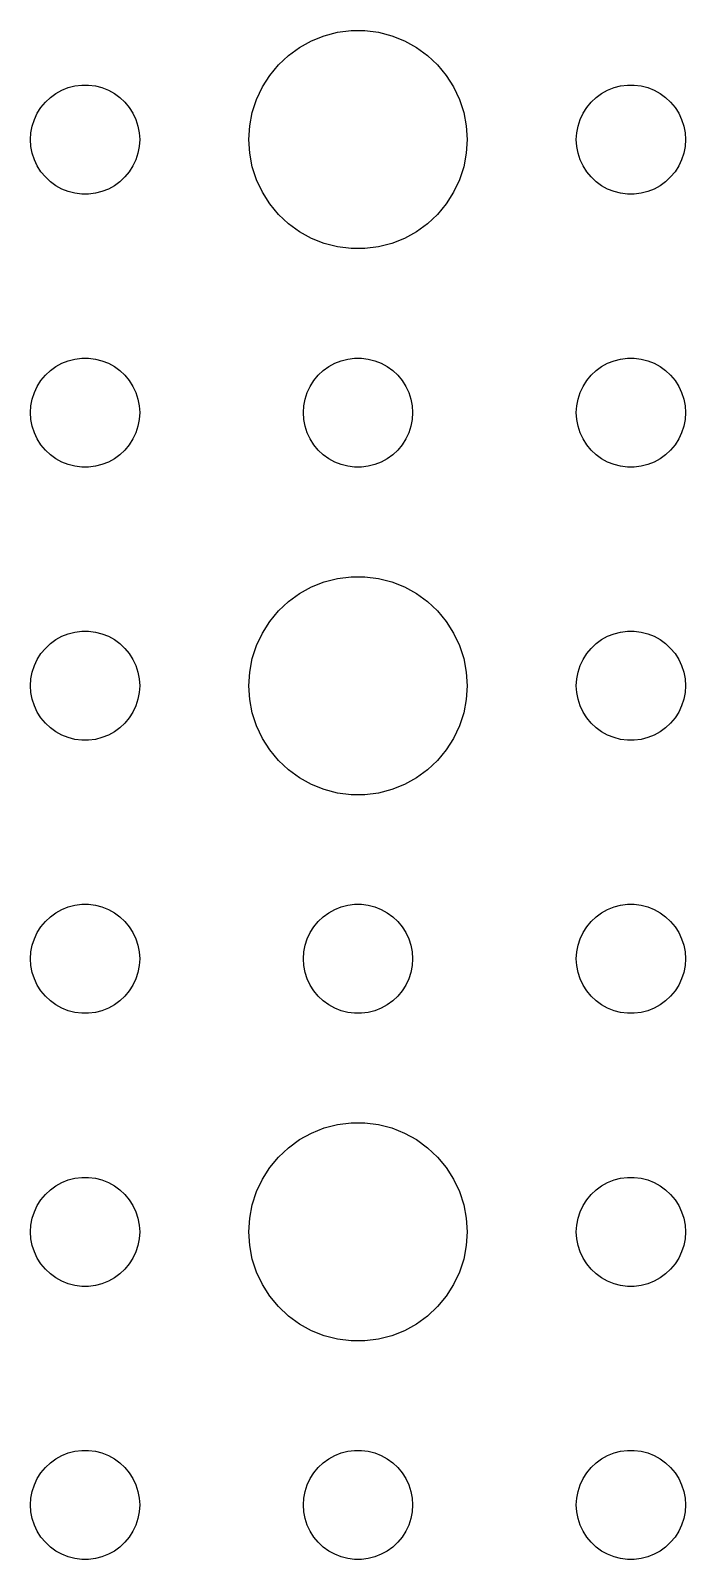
# Model space of a CAD drawing. Header units: metres. Extents: x -142 to 142, y -142 to 142.
# Drawn here: x 6 to 24, y 51 to 92.99 of the extents above; entities that cross this region are included whole.
import ezdxf

# ---------------------------------------------------------------- set-up
doc = ezdxf.new("R2010")
doc.units = ezdxf.units.M

msp = doc.modelspace()

# ---------------------------------------------------------------- linework, layer by layer
for p, q in [((13.7227, 92.7145), (14.0729, 92.8532)), ((14.0729, 92.8532), (14.4379, 92.9469)), ((14.4379, 92.9469), (14.8116, 92.9941)), ((14.8116, 92.9941), (15.1884, 92.9941)), ((15.1884, 92.9941), (15.5621, 92.9469)), ((15.5621, 92.9469), (15.927, 92.8532)), ((15.927, 92.8532), (16.2773, 92.7145)), ((13.0877, 92.3115), (13.3925, 92.533)), ((13.3925, 92.533), (13.7227, 92.7145)), ((16.2773, 92.7145), (16.6075, 92.533)), ((16.6075, 92.533), (16.9123, 92.3115)), ((12.5729, 91.7634), (12.8131, 92.0536)), ((12.8131, 92.0536), (13.0877, 92.3115)), ((16.9123, 92.3115), (17.1869, 92.0536)), ((17.1869, 92.0536), (17.427, 91.7634)), ((12.3711, 91.4453), (12.5729, 91.7634)), ((17.427, 91.7634), (17.6289, 91.4453)), ((6.40654, 91.0268), (6.54385, 91.1558)), ((6.54385, 91.1558), (6.69626, 91.2665)), ((6.69626, 91.2665), (6.86133, 91.3572)), ((6.86133, 91.3572), (7.03647, 91.4266)), ((7.03647, 91.4266), (7.21892, 91.4734)), ((7.21892, 91.4734), (7.40581, 91.497)), ((7.40581, 91.497), (7.59418, 91.497)), ((7.59418, 91.497), (7.78107, 91.4734)), ((7.78107, 91.4734), (7.96352, 91.4266)), ((7.96352, 91.4266), (8.13866, 91.3572)), ((8.13866, 91.3572), (8.30373, 91.2665)), ((8.30373, 91.2665), (8.45613, 91.1558)), ((8.45613, 91.1558), (8.59344, 91.0268)), ((12.2107, 91.1044), (12.3711, 91.4453)), ((17.6289, 91.4453), (17.7893, 91.1044)), ((21.4065, 91.0268), (21.5439, 91.1558)), ((21.5439, 91.1558), (21.6963, 91.2665)), ((21.6963, 91.2665), (21.8613, 91.3572)), ((21.8613, 91.3572), (22.0365, 91.4266)), ((22.0365, 91.4266), (22.2189, 91.4734)), ((22.2189, 91.4734), (22.4058, 91.497)), ((22.4058, 91.497), (22.5942, 91.497)), ((22.5942, 91.497), (22.7811, 91.4734)), ((22.7811, 91.4734), (22.9635, 91.4266)), ((22.9635, 91.4266), (23.1387, 91.3572)), ((23.1387, 91.3572), (23.3037, 91.2665)), ((23.3037, 91.2665), (23.4561, 91.1558)), ((23.4561, 91.1558), (23.5934, 91.0268)), ((6.10533, 90.5522), (6.18553, 90.7226)), ((6.18553, 90.7226), (6.28647, 90.8817)), ((6.28647, 90.8817), (6.40654, 91.0268)), ((8.59344, 91.0268), (8.71352, 90.8817)), ((8.71352, 90.8817), (8.81445, 90.7226)), ((8.81445, 90.7226), (8.89465, 90.5522)), ((12.0237, 90.376), (12.0942, 90.7461)), ((12.0942, 90.7461), (12.2107, 91.1044)), ((17.7893, 91.1044), (17.9057, 90.7461)), ((17.9057, 90.7461), (17.9763, 90.376)), ((21.1053, 90.5522), (21.1855, 90.7226)), ((21.1855, 90.7226), (21.2865, 90.8817)), ((21.2865, 90.8817), (21.4065, 91.0268)), ((23.5934, 91.0268), (23.7135, 90.8817)), ((23.7135, 90.8817), (23.8145, 90.7226)), ((23.8145, 90.7226), (23.8947, 90.5522)), ((6.01183, 90.188), (6.04712, 90.373)), ((6.04712, 90.373), (6.10533, 90.5522)), ((8.89465, 90.5522), (8.95287, 90.373)), ((8.95287, 90.373), (8.98816, 90.188)), ((12, 90), (12.0237, 90.376)), ((17.9763, 90.376), (18, 90)), ((21.0118, 90.188), (21.0471, 90.373)), ((21.0471, 90.373), (21.1053, 90.5522)), ((23.8947, 90.5522), (23.9529, 90.373)), ((23.9529, 90.373), (23.9882, 90.188)), ((6, 90), (6.01183, 90.188)), ((6.01183, 89.812), (6, 90)), ((8.98816, 90.188), (9, 90)), ((9, 90), (8.98816, 89.812)), ((12.0237, 89.624), (12, 90)), ((18, 90), (17.9763, 89.624)), ((21, 90), (21.0118, 90.188)), ((21.0118, 89.812), (21, 90)), ((23.9882, 90.188), (24, 90)), ((24, 90), (23.9882, 89.812)), ((6.04712, 89.627), (6.01183, 89.812)), ((6.10533, 89.4478), (6.04712, 89.627)), ((6.18553, 89.2774), (6.10533, 89.4478)), ((8.89465, 89.4478), (8.81445, 89.2774)), ((8.95287, 89.627), (8.89465, 89.4478)), ((8.98816, 89.812), (8.95287, 89.627)), ((12.0942, 89.2539), (12.0237, 89.624)), ((17.9763, 89.624), (17.9057, 89.2539)), ((21.0471, 89.627), (21.0118, 89.812)), ((21.1053, 89.4478), (21.0471, 89.627)), ((21.1855, 89.2774), (21.1053, 89.4478)), ((23.8947, 89.4478), (23.8145, 89.2774)), ((23.9529, 89.627), (23.8947, 89.4478)), ((23.9882, 89.812), (23.9529, 89.627)), ((6.28647, 89.1183), (6.18553, 89.2774)), ((6.40654, 88.9732), (6.28647, 89.1183)), ((8.71352, 89.1183), (8.59344, 88.9732)), ((8.81445, 89.2774), (8.71352, 89.1183)), ((12.2107, 88.8956), (12.0942, 89.2539)), ((17.9057, 89.2539), (17.7893, 88.8956)), ((21.2865, 89.1183), (21.1855, 89.2774)), ((21.4065, 88.9732), (21.2865, 89.1183)), ((23.7135, 89.1183), (23.5934, 88.9732)), ((23.8145, 89.2774), (23.7135, 89.1183)), ((6.54385, 88.8442), (6.40654, 88.9732)), ((6.69626, 88.7335), (6.54385, 88.8442)), ((6.86133, 88.6428), (6.69626, 88.7335)), ((7.03647, 88.5734), (6.86133, 88.6428)), ((8.13866, 88.6428), (7.96352, 88.5734)), ((8.30373, 88.7335), (8.13866, 88.6428)), ((8.45613, 88.8442), (8.30373, 88.7335)), ((8.59344, 88.9732), (8.45613, 88.8442)), ((12.3711, 88.5547), (12.2107, 88.8956)), ((17.7893, 88.8956), (17.6289, 88.5547)), ((21.5439, 88.8442), (21.4065, 88.9732)), ((21.6963, 88.7335), (21.5439, 88.8442)), ((21.8613, 88.6428), (21.6963, 88.7335)), ((22.0365, 88.5734), (21.8613, 88.6428)), ((23.1387, 88.6428), (22.9635, 88.5734)), ((23.3037, 88.7335), (23.1387, 88.6428)), ((23.4561, 88.8442), (23.3037, 88.7335)), ((23.5934, 88.9732), (23.4561, 88.8442)), ((7.21892, 88.5266), (7.03647, 88.5734)), ((7.40581, 88.503), (7.21892, 88.5266)), ((7.59418, 88.503), (7.40581, 88.503)), ((7.78107, 88.5266), (7.59418, 88.503)), ((7.96352, 88.5734), (7.78107, 88.5266)), ((12.5729, 88.2366), (12.3711, 88.5547)), ((12.8131, 87.9464), (12.5729, 88.2366)), ((17.427, 88.2366), (17.1869, 87.9464)), ((17.6289, 88.5547), (17.427, 88.2366)), ((22.2189, 88.5266), (22.0365, 88.5734)), ((22.4058, 88.503), (22.2189, 88.5266)), ((22.5942, 88.503), (22.4058, 88.503)), ((22.7811, 88.5266), (22.5942, 88.503)), ((22.9635, 88.5734), (22.7811, 88.5266)), ((13.0877, 87.6885), (12.8131, 87.9464)), ((17.1869, 87.9464), (16.9123, 87.6885)), ((13.3925, 87.467), (13.0877, 87.6885)), ((13.7227, 87.2855), (13.3925, 87.467)), ((16.6075, 87.467), (16.2773, 87.2855)), ((16.9123, 87.6885), (16.6075, 87.467)), ((14.0729, 87.1468), (13.7227, 87.2855)), ((14.4379, 87.0531), (14.0729, 87.1468)), ((14.8116, 87.0059), (14.4379, 87.0531)), ((15.1884, 87.0059), (14.8116, 87.0059)), ((15.5621, 87.0531), (15.1884, 87.0059)), ((15.927, 87.1468), (15.5621, 87.0531)), ((16.2773, 87.2855), (15.927, 87.1468)), ((7.21892, 83.9734), (7.40581, 83.997)), ((7.40581, 83.997), (7.59418, 83.997)), ((7.59418, 83.997), (7.78107, 83.9734)), ((14.7189, 83.9734), (14.9058, 83.997)), ((14.9058, 83.997), (15.0942, 83.997)), ((15.0942, 83.997), (15.2811, 83.9734)), ((22.2189, 83.9734), (22.4058, 83.997)), ((22.4058, 83.997), (22.5942, 83.997)), ((22.5942, 83.997), (22.7811, 83.9734)), ((6.40654, 83.5268), (6.54385, 83.6558)), ((6.54385, 83.6558), (6.69626, 83.7665)), ((6.69626, 83.7665), (6.86133, 83.8572)), ((6.86133, 83.8572), (7.03647, 83.9266)), ((7.03647, 83.9266), (7.21892, 83.9734)), ((7.78107, 83.9734), (7.96352, 83.9266)), ((7.96352, 83.9266), (8.13866, 83.8572)), ((8.13866, 83.8572), (8.30373, 83.7665)), ((8.30373, 83.7665), (8.45613, 83.6558)), ((8.45613, 83.6558), (8.59344, 83.5268)), ((13.9065, 83.5268), (14.0439, 83.6558)), ((14.0439, 83.6558), (14.1963, 83.7665)), ((14.1963, 83.7665), (14.3613, 83.8572)), ((14.3613, 83.8572), (14.5365, 83.9266)), ((14.5365, 83.9266), (14.7189, 83.9734)), ((15.2811, 83.9734), (15.4635, 83.9266)), ((15.4635, 83.9266), (15.6387, 83.8572)), ((15.6387, 83.8572), (15.8037, 83.7665)), ((15.8037, 83.7665), (15.9561, 83.6558)), ((15.9561, 83.6558), (16.0934, 83.5268)), ((21.4065, 83.5268), (21.5439, 83.6558)), ((21.5439, 83.6558), (21.6963, 83.7665)), ((21.6963, 83.7665), (21.8613, 83.8572)), ((21.8613, 83.8572), (22.0365, 83.9266)), ((22.0365, 83.9266), (22.2189, 83.9734)), ((22.7811, 83.9734), (22.9635, 83.9266)), ((22.9635, 83.9266), (23.1387, 83.8572)), ((23.1387, 83.8572), (23.3037, 83.7665)), ((23.3037, 83.7665), (23.4561, 83.6558)), ((23.4561, 83.6558), (23.5934, 83.5268)), ((6.10533, 83.0522), (6.18553, 83.2226)), ((6.18553, 83.2226), (6.28647, 83.3817)), ((6.28647, 83.3817), (6.40654, 83.5268)), ((8.59344, 83.5268), (8.71352, 83.3817)), ((8.71352, 83.3817), (8.81445, 83.2226)), ((8.81445, 83.2226), (8.89465, 83.0522)), ((13.6053, 83.0522), (13.6855, 83.2226)), ((13.6855, 83.2226), (13.7865, 83.3817)), ((13.7865, 83.3817), (13.9065, 83.5268)), ((16.0934, 83.5268), (16.2135, 83.3817)), ((16.2135, 83.3817), (16.3145, 83.2226)), ((16.3145, 83.2226), (16.3947, 83.0522)), ((21.1053, 83.0522), (21.1855, 83.2226)), ((21.1855, 83.2226), (21.2865, 83.3817)), ((21.2865, 83.3817), (21.4065, 83.5268)), ((23.5934, 83.5268), (23.7135, 83.3817)), ((23.7135, 83.3817), (23.8145, 83.2226)), ((23.8145, 83.2226), (23.8947, 83.0522)), ((6.01183, 82.688), (6.04712, 82.873)), ((6.04712, 82.873), (6.10533, 83.0522)), ((8.89465, 83.0522), (8.95287, 82.873)), ((8.95287, 82.873), (8.98816, 82.688)), ((13.5118, 82.688), (13.5471, 82.873)), ((13.5471, 82.873), (13.6053, 83.0522)), ((16.3947, 83.0522), (16.4529, 82.873)), ((16.4529, 82.873), (16.4882, 82.688)), ((21.0118, 82.688), (21.0471, 82.873)), ((21.0471, 82.873), (21.1053, 83.0522)), ((23.8947, 83.0522), (23.9529, 82.873)), ((23.9529, 82.873), (23.9882, 82.688)), ((6, 82.5), (6.01183, 82.688)), ((6.01183, 82.312), (6, 82.5)), ((6.04712, 82.127), (6.01183, 82.312)), ((8.98816, 82.312), (8.95287, 82.127)), ((8.98816, 82.688), (9, 82.5)), ((9, 82.5), (8.98816, 82.312)), ((13.5, 82.5), (13.5118, 82.688)), ((13.5118, 82.312), (13.5, 82.5)), ((13.5471, 82.127), (13.5118, 82.312)), ((16.4882, 82.312), (16.4529, 82.127)), ((16.4882, 82.688), (16.5, 82.5)), ((16.5, 82.5), (16.4882, 82.312)), ((21, 82.5), (21.0118, 82.688)), ((21.0118, 82.312), (21, 82.5)), ((21.0471, 82.127), (21.0118, 82.312)), ((23.9882, 82.312), (23.9529, 82.127)), ((23.9882, 82.688), (24, 82.5)), ((24, 82.5), (23.9882, 82.312)), ((6.10533, 81.9478), (6.04712, 82.127)), ((6.18553, 81.7774), (6.10533, 81.9478)), ((8.89465, 81.9478), (8.81445, 81.7774)), ((8.95287, 82.127), (8.89465, 81.9478)), ((13.6053, 81.9478), (13.5471, 82.127)), ((13.6855, 81.7774), (13.6053, 81.9478)), ((16.3947, 81.9478), (16.3145, 81.7774)), ((16.4529, 82.127), (16.3947, 81.9478)), ((21.1053, 81.9478), (21.0471, 82.127)), ((21.1855, 81.7774), (21.1053, 81.9478)), ((23.8947, 81.9478), (23.8145, 81.7774)), ((23.9529, 82.127), (23.8947, 81.9478)), ((6.28647, 81.6183), (6.18553, 81.7774)), ((6.40654, 81.4732), (6.28647, 81.6183)), ((6.54385, 81.3442), (6.40654, 81.4732)), ((8.59344, 81.4732), (8.45613, 81.3442)), ((8.71352, 81.6183), (8.59344, 81.4732)), ((8.81445, 81.7774), (8.71352, 81.6183)), ((13.7865, 81.6183), (13.6855, 81.7774)), ((13.9065, 81.4732), (13.7865, 81.6183)), ((14.0439, 81.3442), (13.9065, 81.4732)), ((16.0934, 81.4732), (15.9561, 81.3442)), ((16.2135, 81.6183), (16.0934, 81.4732)), ((16.3145, 81.7774), (16.2135, 81.6183)), ((21.2865, 81.6183), (21.1855, 81.7774)), ((21.4065, 81.4732), (21.2865, 81.6183)), ((21.5439, 81.3442), (21.4065, 81.4732)), ((23.5934, 81.4732), (23.4561, 81.3442)), ((23.7135, 81.6183), (23.5934, 81.4732)), ((23.8145, 81.7774), (23.7135, 81.6183)), ((6.69626, 81.2335), (6.54385, 81.3442)), ((6.86133, 81.1428), (6.69626, 81.2335)), ((7.03647, 81.0734), (6.86133, 81.1428)), ((7.21892, 81.0266), (7.03647, 81.0734)), ((7.96352, 81.0734), (7.78107, 81.0266)), ((8.13866, 81.1428), (7.96352, 81.0734)), ((8.30373, 81.2335), (8.13866, 81.1428)), ((8.45613, 81.3442), (8.30373, 81.2335)), ((14.1963, 81.2335), (14.0439, 81.3442)), ((14.3613, 81.1428), (14.1963, 81.2335)), ((14.5365, 81.0734), (14.3613, 81.1428)), ((14.7189, 81.0266), (14.5365, 81.0734)), ((15.4635, 81.0734), (15.2811, 81.0266)), ((15.6387, 81.1428), (15.4635, 81.0734)), ((15.8037, 81.2335), (15.6387, 81.1428)), ((15.9561, 81.3442), (15.8037, 81.2335)), ((21.6963, 81.2335), (21.5439, 81.3442)), ((21.8613, 81.1428), (21.6963, 81.2335)), ((22.0365, 81.0734), (21.8613, 81.1428)), ((22.2189, 81.0266), (22.0365, 81.0734)), ((22.9635, 81.0734), (22.7811, 81.0266)), ((23.1387, 81.1428), (22.9635, 81.0734)), ((23.3037, 81.2335), (23.1387, 81.1428)), ((23.4561, 81.3442), (23.3037, 81.2335)), ((7.40581, 81.003), (7.21892, 81.0266)), ((7.59418, 81.003), (7.40581, 81.003)), ((7.78107, 81.0266), (7.59418, 81.003)), ((14.9058, 81.003), (14.7189, 81.0266)), ((15.0942, 81.003), (14.9058, 81.003)), ((15.2811, 81.0266), (15.0942, 81.003)), ((22.4058, 81.003), (22.2189, 81.0266)), ((22.5942, 81.003), (22.4058, 81.003)), ((22.7811, 81.0266), (22.5942, 81.003)), ((13.3925, 77.533), (13.7227, 77.7145)), ((13.7227, 77.7145), (14.0729, 77.8532)), ((14.0729, 77.8532), (14.4379, 77.9469)), ((14.4379, 77.9469), (14.8116, 77.9941)), ((14.8116, 77.9941), (15.1884, 77.9941)), ((15.1884, 77.9941), (15.5621, 77.9469)), ((15.5621, 77.9469), (15.927, 77.8532)), ((15.927, 77.8532), (16.2773, 77.7145)), ((16.2773, 77.7145), (16.6075, 77.533)), ((12.8131, 77.0536), (13.0877, 77.3115)), ((13.0877, 77.3115), (13.3925, 77.533)), ((16.6075, 77.533), (16.9123, 77.3115)), ((16.9123, 77.3115), (17.1869, 77.0536)), ((12.5729, 76.7634), (12.8131, 77.0536)), ((17.1869, 77.0536), (17.427, 76.7634)), ((6.86133, 76.3572), (7.03647, 76.4266)), ((7.03647, 76.4266), (7.21892, 76.4734)), ((7.21892, 76.4734), (7.40581, 76.497)), ((7.40581, 76.497), (7.59418, 76.497)), ((7.59418, 76.497), (7.78107, 76.4734)), ((7.78107, 76.4734), (7.96352, 76.4266)), ((7.96352, 76.4266), (8.13866, 76.3572)), ((12.2107, 76.1044), (12.3711, 76.4453)), ((12.3711, 76.4453), (12.5729, 76.7634)), ((17.427, 76.7634), (17.6289, 76.4453)), ((17.6289, 76.4453), (17.7893, 76.1044)), ((21.8613, 76.3572), (22.0365, 76.4266)), ((22.0365, 76.4266), (22.2189, 76.4734)), ((22.2189, 76.4734), (22.4058, 76.497)), ((22.4058, 76.497), (22.5942, 76.497)), ((22.5942, 76.497), (22.7811, 76.4734)), ((22.7811, 76.4734), (22.9635, 76.4266)), ((22.9635, 76.4266), (23.1387, 76.3572)), ((6.28647, 75.8817), (6.40654, 76.0268)), ((6.40654, 76.0268), (6.54385, 76.1558)), ((6.54385, 76.1558), (6.69626, 76.2665)), ((6.69626, 76.2665), (6.86133, 76.3572)), ((8.13866, 76.3572), (8.30373, 76.2665)), ((8.30373, 76.2665), (8.45613, 76.1558)), ((8.45613, 76.1558), (8.59344, 76.0268)), ((8.59344, 76.0268), (8.71352, 75.8817)), ((12.0942, 75.7461), (12.2107, 76.1044)), ((17.7893, 76.1044), (17.9057, 75.7461)), ((21.2865, 75.8817), (21.4065, 76.0268)), ((21.4065, 76.0268), (21.5439, 76.1558)), ((21.5439, 76.1558), (21.6963, 76.2665)), ((21.6963, 76.2665), (21.8613, 76.3572)), ((23.1387, 76.3572), (23.3037, 76.2665)), ((23.3037, 76.2665), (23.4561, 76.1558)), ((23.4561, 76.1558), (23.5934, 76.0268)), ((23.5934, 76.0268), (23.7135, 75.8817)), ((6.10533, 75.5522), (6.18553, 75.7226)), ((6.18553, 75.7226), (6.28647, 75.8817)), ((8.71352, 75.8817), (8.81445, 75.7226)), ((8.81445, 75.7226), (8.89465, 75.5522)), ((12.0237, 75.376), (12.0942, 75.7461)), ((17.9057, 75.7461), (17.9763, 75.376)), ((21.1053, 75.5522), (21.1855, 75.7226)), ((21.1855, 75.7226), (21.2865, 75.8817)), ((23.7135, 75.8817), (23.8145, 75.7226)), ((23.8145, 75.7226), (23.8947, 75.5522)), ((6, 75), (6.01183, 75.188)), ((6.01183, 75.188), (6.04712, 75.373)), ((6.04712, 75.373), (6.10533, 75.5522)), ((8.89465, 75.5522), (8.95287, 75.373)), ((8.95287, 75.373), (8.98816, 75.188)), ((8.98816, 75.188), (9, 75)), ((12, 75), (12.0237, 75.376)), ((17.9763, 75.376), (18, 75)), ((21, 75), (21.0118, 75.188)), ((21.0118, 75.188), (21.0471, 75.373)), ((21.0471, 75.373), (21.1053, 75.5522)), ((23.8947, 75.5522), (23.9529, 75.373)), ((23.9529, 75.373), (23.9882, 75.188)), ((23.9882, 75.188), (24, 75)), ((6.01183, 74.812), (6, 75)), ((6.04712, 74.627), (6.01183, 74.812)), ((8.98816, 74.812), (8.95287, 74.627)), ((9, 75), (8.98816, 74.812)), ((12.0237, 74.624), (12, 75)), ((18, 75), (17.9763, 74.624)), ((21.0118, 74.812), (21, 75)), ((21.0471, 74.627), (21.0118, 74.812)), ((23.9882, 74.812), (23.9529, 74.627)), ((24, 75), (23.9882, 74.812)), ((6.10533, 74.4478), (6.04712, 74.627)), ((6.18553, 74.2774), (6.10533, 74.4478)), ((8.89465, 74.4478), (8.81445, 74.2774)), ((8.95287, 74.627), (8.89465, 74.4478)), ((12.0942, 74.2539), (12.0237, 74.624)), ((17.9763, 74.624), (17.9057, 74.2539)), ((21.1053, 74.4478), (21.0471, 74.627)), ((21.1855, 74.2774), (21.1053, 74.4478)), ((23.8947, 74.4478), (23.8145, 74.2774)), ((23.9529, 74.627), (23.8947, 74.4478)), ((6.28647, 74.1183), (6.18553, 74.2774)), ((6.40654, 73.9732), (6.28647, 74.1183)), ((6.54385, 73.8442), (6.40654, 73.9732)), ((8.59344, 73.9732), (8.45613, 73.8442)), ((8.71352, 74.1183), (8.59344, 73.9732)), ((8.81445, 74.2774), (8.71352, 74.1183)), ((12.2107, 73.8956), (12.0942, 74.2539)), ((17.9057, 74.2539), (17.7893, 73.8956)), ((21.2865, 74.1183), (21.1855, 74.2774)), ((21.4065, 73.9732), (21.2865, 74.1183)), ((21.5439, 73.8442), (21.4065, 73.9732)), ((23.5934, 73.9732), (23.4561, 73.8442)), ((23.7135, 74.1183), (23.5934, 73.9732)), ((23.8145, 74.2774), (23.7135, 74.1183)), ((6.69626, 73.7335), (6.54385, 73.8442)), ((6.86133, 73.6428), (6.69626, 73.7335)), ((7.03647, 73.5734), (6.86133, 73.6428)), ((7.21892, 73.5266), (7.03647, 73.5734)), ((7.40581, 73.503), (7.21892, 73.5266)), ((7.59418, 73.503), (7.40581, 73.503)), ((7.78107, 73.5266), (7.59418, 73.503)), ((7.96352, 73.5734), (7.78107, 73.5266)), ((8.13866, 73.6428), (7.96352, 73.5734)), ((8.30373, 73.7335), (8.13866, 73.6428)), ((8.45613, 73.8442), (8.30373, 73.7335)), ((12.3711, 73.5547), (12.2107, 73.8956)), ((12.5729, 73.2366), (12.3711, 73.5547)), ((17.6289, 73.5547), (17.427, 73.2366)), ((17.7893, 73.8956), (17.6289, 73.5547)), ((21.6963, 73.7335), (21.5439, 73.8442)), ((21.8613, 73.6428), (21.6963, 73.7335)), ((22.0365, 73.5734), (21.8613, 73.6428)), ((22.2189, 73.5266), (22.0365, 73.5734)), ((22.4058, 73.503), (22.2189, 73.5266)), ((22.5942, 73.503), (22.4058, 73.503)), ((22.7811, 73.5266), (22.5942, 73.503)), ((22.9635, 73.5734), (22.7811, 73.5266)), ((23.1387, 73.6428), (22.9635, 73.5734)), ((23.3037, 73.7335), (23.1387, 73.6428)), ((23.4561, 73.8442), (23.3037, 73.7335)), ((12.8131, 72.9464), (12.5729, 73.2366)), ((17.427, 73.2366), (17.1869, 72.9464)), ((13.0877, 72.6885), (12.8131, 72.9464)), ((13.3925, 72.467), (13.0877, 72.6885)), ((16.9123, 72.6885), (16.6075, 72.467)), ((17.1869, 72.9464), (16.9123, 72.6885)), ((13.7227, 72.2855), (13.3925, 72.467)), ((14.0729, 72.1468), (13.7227, 72.2855)), ((16.2773, 72.2855), (15.927, 72.1468)), ((16.6075, 72.467), (16.2773, 72.2855)), ((14.4379, 72.0531), (14.0729, 72.1468)), ((14.8116, 72.0059), (14.4379, 72.0531)), ((15.1884, 72.0059), (14.8116, 72.0059)), ((15.5621, 72.0531), (15.1884, 72.0059)), ((15.927, 72.1468), (15.5621, 72.0531)), ((6.86133, 68.8572), (7.03647, 68.9266)), ((7.03647, 68.9266), (7.21892, 68.9734)), ((7.21892, 68.9734), (7.40581, 68.997)), ((7.40581, 68.997), (7.59418, 68.997)), ((7.59418, 68.997), (7.78107, 68.9734)), ((7.78107, 68.9734), (7.96352, 68.9266)), ((7.96352, 68.9266), (8.13866, 68.8572)), ((14.3613, 68.8572), (14.5365, 68.9266)), ((14.5365, 68.9266), (14.7189, 68.9734)), ((14.7189, 68.9734), (14.9058, 68.997)), ((14.9058, 68.997), (15.0942, 68.997)), ((15.0942, 68.997), (15.2811, 68.9734)), ((15.2811, 68.9734), (15.4635, 68.9266)), ((15.4635, 68.9266), (15.6387, 68.8572)), ((21.8613, 68.8572), (22.0365, 68.9266)), ((22.0365, 68.9266), (22.2189, 68.9734)), ((22.2189, 68.9734), (22.4058, 68.997)), ((22.4058, 68.997), (22.5942, 68.997)), ((22.5942, 68.997), (22.7811, 68.9734)), ((22.7811, 68.9734), (22.9635, 68.9266)), ((22.9635, 68.9266), (23.1387, 68.8572)), ((6.28647, 68.3817), (6.40654, 68.5268)), ((6.40654, 68.5268), (6.54385, 68.6558)), ((6.54385, 68.6558), (6.69626, 68.7665)), ((6.69626, 68.7665), (6.86133, 68.8572)), ((8.13866, 68.8572), (8.30373, 68.7665)), ((8.30373, 68.7665), (8.45613, 68.6558)), ((8.45613, 68.6558), (8.59344, 68.5268)), ((8.59344, 68.5268), (8.71352, 68.3817)), ((13.7865, 68.3817), (13.9065, 68.5268)), ((13.9065, 68.5268), (14.0439, 68.6558)), ((14.0439, 68.6558), (14.1963, 68.7665)), ((14.1963, 68.7665), (14.3613, 68.8572)), ((15.6387, 68.8572), (15.8037, 68.7665)), ((15.8037, 68.7665), (15.9561, 68.6558)), ((15.9561, 68.6558), (16.0934, 68.5268)), ((16.0934, 68.5268), (16.2135, 68.3817)), ((21.2865, 68.3817), (21.4065, 68.5268)), ((21.4065, 68.5268), (21.5439, 68.6558)), ((21.5439, 68.6558), (21.6963, 68.7665)), ((21.6963, 68.7665), (21.8613, 68.8572)), ((23.1387, 68.8572), (23.3037, 68.7665)), ((23.3037, 68.7665), (23.4561, 68.6558)), ((23.4561, 68.6558), (23.5934, 68.5268)), ((23.5934, 68.5268), (23.7135, 68.3817)), ((6.04712, 67.873), (6.10533, 68.0522)), ((6.10533, 68.0522), (6.18553, 68.2226)), ((6.18553, 68.2226), (6.28647, 68.3817)), ((8.71352, 68.3817), (8.81445, 68.2226)), ((8.81445, 68.2226), (8.89465, 68.0522)), ((8.89465, 68.0522), (8.95287, 67.873)), ((13.5471, 67.873), (13.6053, 68.0522)), ((13.6053, 68.0522), (13.6855, 68.2226)), ((13.6855, 68.2226), (13.7865, 68.3817)), ((16.2135, 68.3817), (16.3145, 68.2226)), ((16.3145, 68.2226), (16.3947, 68.0522)), ((16.3947, 68.0522), (16.4529, 67.873)), ((21.0471, 67.873), (21.1053, 68.0522)), ((21.1053, 68.0522), (21.1855, 68.2226)), ((21.1855, 68.2226), (21.2865, 68.3817)), ((23.7135, 68.3817), (23.8145, 68.2226)), ((23.8145, 68.2226), (23.8947, 68.0522)), ((23.8947, 68.0522), (23.9529, 67.873)), ((6, 67.5), (6.01183, 67.688)), ((6.01183, 67.688), (6.04712, 67.873)), ((8.95287, 67.873), (8.98816, 67.688)), ((8.98816, 67.688), (9, 67.5)), ((13.5, 67.5), (13.5118, 67.688)), ((13.5118, 67.688), (13.5471, 67.873)), ((16.4529, 67.873), (16.4882, 67.688)), ((16.4882, 67.688), (16.5, 67.5)), ((21, 67.5), (21.0118, 67.688)), ((21.0118, 67.688), (21.0471, 67.873)), ((23.9529, 67.873), (23.9882, 67.688)), ((23.9882, 67.688), (24, 67.5)), ((6.01183, 67.312), (6, 67.5)), ((6.04712, 67.127), (6.01183, 67.312)), ((8.98816, 67.312), (8.95287, 67.127)), ((9, 67.5), (8.98816, 67.312)), ((13.5118, 67.312), (13.5, 67.5)), ((13.5471, 67.127), (13.5118, 67.312)), ((16.4882, 67.312), (16.4529, 67.127)), ((16.5, 67.5), (16.4882, 67.312)), ((21.0118, 67.312), (21, 67.5)), ((21.0471, 67.127), (21.0118, 67.312)), ((23.9882, 67.312), (23.9529, 67.127)), ((24, 67.5), (23.9882, 67.312)), ((6.10533, 66.9478), (6.04712, 67.127)), ((6.18553, 66.7774), (6.10533, 66.9478)), ((6.28647, 66.6183), (6.18553, 66.7774)), ((8.81445, 66.7774), (8.71352, 66.6183)), ((8.89465, 66.9478), (8.81445, 66.7774)), ((8.95287, 67.127), (8.89465, 66.9478)), ((13.6053, 66.9478), (13.5471, 67.127)), ((13.6855, 66.7774), (13.6053, 66.9478)), ((13.7865, 66.6183), (13.6855, 66.7774)), ((16.3145, 66.7774), (16.2135, 66.6183)), ((16.3947, 66.9478), (16.3145, 66.7774)), ((16.4529, 67.127), (16.3947, 66.9478)), ((21.1053, 66.9478), (21.0471, 67.127)), ((21.1855, 66.7774), (21.1053, 66.9478)), ((21.2865, 66.6183), (21.1855, 66.7774)), ((23.8145, 66.7774), (23.7135, 66.6183)), ((23.8947, 66.9478), (23.8145, 66.7774)), ((23.9529, 67.127), (23.8947, 66.9478)), ((6.40654, 66.4732), (6.28647, 66.6183)), ((6.54385, 66.3442), (6.40654, 66.4732)), ((8.59344, 66.4732), (8.45613, 66.3442)), ((8.71352, 66.6183), (8.59344, 66.4732)), ((13.9065, 66.4732), (13.7865, 66.6183)), ((14.0439, 66.3442), (13.9065, 66.4732)), ((16.0934, 66.4732), (15.9561, 66.3442)), ((16.2135, 66.6183), (16.0934, 66.4732)), ((21.4065, 66.4732), (21.2865, 66.6183)), ((21.5439, 66.3442), (21.4065, 66.4732)), ((23.5934, 66.4732), (23.4561, 66.3442)), ((23.7135, 66.6183), (23.5934, 66.4732)), ((6.69626, 66.2335), (6.54385, 66.3442)), ((6.86133, 66.1428), (6.69626, 66.2335)), ((7.03647, 66.0734), (6.86133, 66.1428)), ((7.21892, 66.0266), (7.03647, 66.0734)), ((7.40581, 66.003), (7.21892, 66.0266)), ((7.59418, 66.003), (7.40581, 66.003)), ((7.78107, 66.0266), (7.59418, 66.003)), ((7.96352, 66.0734), (7.78107, 66.0266)), ((8.13866, 66.1428), (7.96352, 66.0734)), ((8.30373, 66.2335), (8.13866, 66.1428)), ((8.45613, 66.3442), (8.30373, 66.2335)), ((14.1963, 66.2335), (14.0439, 66.3442)), ((14.3613, 66.1428), (14.1963, 66.2335)), ((14.5365, 66.0734), (14.3613, 66.1428)), ((14.7189, 66.0266), (14.5365, 66.0734)), ((14.9058, 66.003), (14.7189, 66.0266)), ((15.0942, 66.003), (14.9058, 66.003)), ((15.2811, 66.0266), (15.0942, 66.003)), ((15.4635, 66.0734), (15.2811, 66.0266)), ((15.6387, 66.1428), (15.4635, 66.0734)), ((15.8037, 66.2335), (15.6387, 66.1428)), ((15.9561, 66.3442), (15.8037, 66.2335)), ((21.6963, 66.2335), (21.5439, 66.3442)), ((21.8613, 66.1428), (21.6963, 66.2335)), ((22.0365, 66.0734), (21.8613, 66.1428)), ((22.2189, 66.0266), (22.0365, 66.0734)), ((22.4058, 66.003), (22.2189, 66.0266)), ((22.5942, 66.003), (22.4058, 66.003)), ((22.7811, 66.0266), (22.5942, 66.003)), ((22.9635, 66.0734), (22.7811, 66.0266)), ((23.1387, 66.1428), (22.9635, 66.0734)), ((23.3037, 66.2335), (23.1387, 66.1428)), ((23.4561, 66.3442), (23.3037, 66.2335)), ((14.4379, 62.9469), (14.8116, 62.9941)), ((14.8116, 62.9941), (15.1884, 62.9941)), ((15.1884, 62.9941), (15.5621, 62.9469)), ((13.3925, 62.533), (13.7227, 62.7145)), ((13.7227, 62.7145), (14.0729, 62.8532)), ((14.0729, 62.8532), (14.4379, 62.9469)), ((15.5621, 62.9469), (15.927, 62.8532)), ((15.927, 62.8532), (16.2773, 62.7145)), ((16.2773, 62.7145), (16.6075, 62.533)), ((12.8131, 62.0536), (13.0877, 62.3115)), ((13.0877, 62.3115), (13.3925, 62.533)), ((16.6075, 62.533), (16.9123, 62.3115)), ((16.9123, 62.3115), (17.1869, 62.0536)), ((12.3711, 61.4453), (12.5729, 61.7634)), ((12.5729, 61.7634), (12.8131, 62.0536)), ((17.1869, 62.0536), (17.427, 61.7634)), ((17.427, 61.7634), (17.6289, 61.4453)), ((6.69626, 61.2665), (6.86133, 61.3572)), ((6.86133, 61.3572), (7.03647, 61.4266)), ((7.03647, 61.4266), (7.21892, 61.4734)), ((7.21892, 61.4734), (7.40581, 61.497)), ((7.40581, 61.497), (7.59418, 61.497)), ((7.59418, 61.497), (7.78107, 61.4734)), ((7.78107, 61.4734), (7.96352, 61.4266)), ((7.96352, 61.4266), (8.13866, 61.3572)), ((8.13866, 61.3572), (8.30373, 61.2665)), ((12.2107, 61.1044), (12.3711, 61.4453)), ((17.6289, 61.4453), (17.7893, 61.1044)), ((21.6963, 61.2665), (21.8613, 61.3572)), ((21.8613, 61.3572), (22.0365, 61.4266)), ((22.0365, 61.4266), (22.2189, 61.4734)), ((22.2189, 61.4734), (22.4058, 61.497)), ((22.4058, 61.497), (22.5942, 61.497)), ((22.5942, 61.497), (22.7811, 61.4734)), ((22.7811, 61.4734), (22.9635, 61.4266)), ((22.9635, 61.4266), (23.1387, 61.3572)), ((23.1387, 61.3572), (23.3037, 61.2665)), ((6.28647, 60.8817), (6.40654, 61.0268)), ((6.40654, 61.0268), (6.54385, 61.1558)), ((6.54385, 61.1558), (6.69626, 61.2665)), ((8.30373, 61.2665), (8.45613, 61.1558)), ((8.45613, 61.1558), (8.59344, 61.0268)), ((8.59344, 61.0268), (8.71352, 60.8817)), ((12.0942, 60.7461), (12.2107, 61.1044)), ((17.7893, 61.1044), (17.9057, 60.7461)), ((21.2865, 60.8817), (21.4065, 61.0268)), ((21.4065, 61.0268), (21.5439, 61.1558)), ((21.5439, 61.1558), (21.6963, 61.2665)), ((23.3037, 61.2665), (23.4561, 61.1558)), ((23.4561, 61.1558), (23.5934, 61.0268)), ((23.5934, 61.0268), (23.7135, 60.8817)), ((6.04712, 60.373), (6.10533, 60.5522)), ((6.10533, 60.5522), (6.18553, 60.7226)), ((6.18553, 60.7226), (6.28647, 60.8817)), ((8.71352, 60.8817), (8.81445, 60.7226)), ((8.81445, 60.7226), (8.89465, 60.5522)), ((8.89465, 60.5522), (8.95287, 60.373)), ((12.0237, 60.376), (12.0942, 60.7461)), ((17.9057, 60.7461), (17.9763, 60.376)), ((21.0471, 60.373), (21.1053, 60.5522)), ((21.1053, 60.5522), (21.1855, 60.7226)), ((21.1855, 60.7226), (21.2865, 60.8817)), ((23.7135, 60.8817), (23.8145, 60.7226)), ((23.8145, 60.7226), (23.8947, 60.5522)), ((23.8947, 60.5522), (23.9529, 60.373)), ((6, 60), (6.01183, 60.188)), ((6.01183, 60.188), (6.04712, 60.373)), ((8.95287, 60.373), (8.98816, 60.188)), ((8.98816, 60.188), (9, 60)), ((12, 60), (12.0237, 60.376)), ((17.9763, 60.376), (18, 60)), ((21, 60), (21.0118, 60.188)), ((21.0118, 60.188), (21.0471, 60.373)), ((23.9529, 60.373), (23.9882, 60.188)), ((23.9882, 60.188), (24, 60)), ((6.01183, 59.812), (6, 60)), ((6.04712, 59.627), (6.01183, 59.812)), ((8.98816, 59.812), (8.95287, 59.627)), ((9, 60), (8.98816, 59.812)), ((12.0237, 59.624), (12, 60)), ((18, 60), (17.9763, 59.624)), ((21.0118, 59.812), (21, 60)), ((21.0471, 59.627), (21.0118, 59.812)), ((23.9882, 59.812), (23.9529, 59.627)), ((24, 60), (23.9882, 59.812)), ((6.10533, 59.4478), (6.04712, 59.627)), ((6.18553, 59.2774), (6.10533, 59.4478)), ((6.28647, 59.1183), (6.18553, 59.2774)), ((8.81445, 59.2774), (8.71352, 59.1183)), ((8.89465, 59.4478), (8.81445, 59.2774)), ((8.95287, 59.627), (8.89465, 59.4478)), ((12.0942, 59.2539), (12.0237, 59.624)), ((12.2107, 58.8956), (12.0942, 59.2539)), ((17.9057, 59.2539), (17.7893, 58.8956)), ((17.9763, 59.624), (17.9057, 59.2539)), ((21.1053, 59.4478), (21.0471, 59.627)), ((21.1855, 59.2774), (21.1053, 59.4478)), ((21.2865, 59.1183), (21.1855, 59.2774)), ((23.8145, 59.2774), (23.7135, 59.1183)), ((23.8947, 59.4478), (23.8145, 59.2774)), ((23.9529, 59.627), (23.8947, 59.4478)), ((6.40654, 58.9732), (6.28647, 59.1183)), ((6.54385, 58.8442), (6.40654, 58.9732)), ((6.69626, 58.7335), (6.54385, 58.8442)), ((8.45613, 58.8442), (8.30373, 58.7335)), ((8.59344, 58.9732), (8.45613, 58.8442)), ((8.71352, 59.1183), (8.59344, 58.9732)), ((12.3711, 58.5547), (12.2107, 58.8956)), ((17.7893, 58.8956), (17.6289, 58.5547)), ((21.4065, 58.9732), (21.2865, 59.1183)), ((21.5439, 58.8442), (21.4065, 58.9732)), ((21.6963, 58.7335), (21.5439, 58.8442)), ((23.4561, 58.8442), (23.3037, 58.7335)), ((23.5934, 58.9732), (23.4561, 58.8442)), ((23.7135, 59.1183), (23.5934, 58.9732)), ((6.86133, 58.6428), (6.69626, 58.7335)), ((7.03647, 58.5734), (6.86133, 58.6428)), ((7.21892, 58.5266), (7.03647, 58.5734)), ((7.40581, 58.503), (7.21892, 58.5266)), ((7.59418, 58.503), (7.40581, 58.503)), ((7.78107, 58.5266), (7.59418, 58.503)), ((7.96352, 58.5734), (7.78107, 58.5266)), ((8.13866, 58.6428), (7.96352, 58.5734)), ((8.30373, 58.7335), (8.13866, 58.6428)), ((12.5729, 58.2366), (12.3711, 58.5547)), ((17.6289, 58.5547), (17.427, 58.2366)), ((21.8613, 58.6428), (21.6963, 58.7335)), ((22.0365, 58.5734), (21.8613, 58.6428)), ((22.2189, 58.5266), (22.0365, 58.5734)), ((22.4058, 58.503), (22.2189, 58.5266)), ((22.5942, 58.503), (22.4058, 58.503)), ((22.7811, 58.5266), (22.5942, 58.503)), ((22.9635, 58.5734), (22.7811, 58.5266)), ((23.1387, 58.6428), (22.9635, 58.5734)), ((23.3037, 58.7335), (23.1387, 58.6428)), ((12.8131, 57.9464), (12.5729, 58.2366)), ((17.427, 58.2366), (17.1869, 57.9464)), ((13.0877, 57.6885), (12.8131, 57.9464)), ((13.3925, 57.467), (13.0877, 57.6885)), ((16.9123, 57.6885), (16.6075, 57.467)), ((17.1869, 57.9464), (16.9123, 57.6885)), ((13.7227, 57.2855), (13.3925, 57.467)), ((14.0729, 57.1468), (13.7227, 57.2855)), ((14.4379, 57.0531), (14.0729, 57.1468)), ((15.927, 57.1468), (15.5621, 57.0531)), ((16.2773, 57.2855), (15.927, 57.1468)), ((16.6075, 57.467), (16.2773, 57.2855)), ((14.8116, 57.0059), (14.4379, 57.0531)), ((15.1884, 57.0059), (14.8116, 57.0059)), ((15.5621, 57.0531), (15.1884, 57.0059)), ((6.54385, 53.6558), (6.69626, 53.7665)), ((6.69626, 53.7665), (6.86133, 53.8572)), ((6.86133, 53.8572), (7.03647, 53.9266)), ((7.03647, 53.9266), (7.21892, 53.9734)), ((7.21892, 53.9734), (7.40581, 53.997)), ((7.40581, 53.997), (7.59418, 53.997)), ((7.59418, 53.997), (7.78107, 53.9734)), ((7.78107, 53.9734), (7.96352, 53.9266)), ((7.96352, 53.9266), (8.13866, 53.8572)), ((8.13866, 53.8572), (8.30373, 53.7665)), ((8.30373, 53.7665), (8.45613, 53.6558)), ((14.0439, 53.6558), (14.1963, 53.7665)), ((14.1963, 53.7665), (14.3613, 53.8572)), ((14.3613, 53.8572), (14.5365, 53.9266)), ((14.5365, 53.9266), (14.7189, 53.9734)), ((14.7189, 53.9734), (14.9058, 53.997)), ((14.9058, 53.997), (15.0942, 53.997)), ((15.0942, 53.997), (15.2811, 53.9734)), ((15.2811, 53.9734), (15.4635, 53.9266)), ((15.4635, 53.9266), (15.6387, 53.8572)), ((15.6387, 53.8572), (15.8037, 53.7665)), ((15.8037, 53.7665), (15.9561, 53.6558)), ((21.5439, 53.6558), (21.6963, 53.7665)), ((21.6963, 53.7665), (21.8613, 53.8572)), ((21.8613, 53.8572), (22.0365, 53.9266)), ((22.0365, 53.9266), (22.2189, 53.9734)), ((22.2189, 53.9734), (22.4058, 53.997)), ((22.4058, 53.997), (22.5942, 53.997)), ((22.5942, 53.997), (22.7811, 53.9734)), ((22.7811, 53.9734), (22.9635, 53.9266)), ((22.9635, 53.9266), (23.1387, 53.8572)), ((23.1387, 53.8572), (23.3037, 53.7665)), ((23.3037, 53.7665), (23.4561, 53.6558)), ((6.18553, 53.2226), (6.28647, 53.3817)), ((6.28647, 53.3817), (6.40654, 53.5268)), ((6.40654, 53.5268), (6.54385, 53.6558)), ((8.45613, 53.6558), (8.59344, 53.5268)), ((8.59344, 53.5268), (8.71352, 53.3817)), ((8.71352, 53.3817), (8.81445, 53.2226)), ((13.6855, 53.2226), (13.7865, 53.3817)), ((13.7865, 53.3817), (13.9065, 53.5268)), ((13.9065, 53.5268), (14.0439, 53.6558)), ((15.9561, 53.6558), (16.0934, 53.5268)), ((16.0934, 53.5268), (16.2135, 53.3817)), ((16.2135, 53.3817), (16.3145, 53.2226)), ((21.1855, 53.2226), (21.2865, 53.3817)), ((21.2865, 53.3817), (21.4065, 53.5268)), ((21.4065, 53.5268), (21.5439, 53.6558)), ((23.4561, 53.6558), (23.5934, 53.5268)), ((23.5934, 53.5268), (23.7135, 53.3817)), ((23.7135, 53.3817), (23.8145, 53.2226)), ((6.04712, 52.873), (6.10533, 53.0522)), ((6.10533, 53.0522), (6.18553, 53.2226)), ((8.81445, 53.2226), (8.89465, 53.0522)), ((8.89465, 53.0522), (8.95287, 52.873)), ((13.5471, 52.873), (13.6053, 53.0522)), ((13.6053, 53.0522), (13.6855, 53.2226)), ((16.3145, 53.2226), (16.3947, 53.0522)), ((16.3947, 53.0522), (16.4529, 52.873)), ((21.0471, 52.873), (21.1053, 53.0522)), ((21.1053, 53.0522), (21.1855, 53.2226)), ((23.8145, 53.2226), (23.8947, 53.0522)), ((23.8947, 53.0522), (23.9529, 52.873)), ((6, 52.5), (6.01183, 52.688)), ((6.01183, 52.312), (6, 52.5)), ((6.01183, 52.688), (6.04712, 52.873)), ((8.95287, 52.873), (8.98816, 52.688)), ((8.98816, 52.688), (9, 52.5)), ((9, 52.5), (8.98816, 52.312)), ((13.5, 52.5), (13.5118, 52.688)), ((13.5118, 52.312), (13.5, 52.5)), ((13.5118, 52.688), (13.5471, 52.873)), ((16.4529, 52.873), (16.4882, 52.688)), ((16.4882, 52.688), (16.5, 52.5)), ((16.5, 52.5), (16.4882, 52.312)), ((21, 52.5), (21.0118, 52.688)), ((21.0118, 52.312), (21, 52.5)), ((21.0118, 52.688), (21.0471, 52.873)), ((23.9529, 52.873), (23.9882, 52.688)), ((23.9882, 52.688), (24, 52.5)), ((24, 52.5), (23.9882, 52.312)), ((6.04712, 52.127), (6.01183, 52.312)), ((6.10533, 51.9478), (6.04712, 52.127)), ((8.95287, 52.127), (8.89465, 51.9478)), ((8.98816, 52.312), (8.95287, 52.127)), ((13.5471, 52.127), (13.5118, 52.312)), ((13.6053, 51.9478), (13.5471, 52.127)), ((16.4529, 52.127), (16.3947, 51.9478)), ((16.4882, 52.312), (16.4529, 52.127)), ((21.0471, 52.127), (21.0118, 52.312)), ((21.1053, 51.9478), (21.0471, 52.127)), ((23.9529, 52.127), (23.8947, 51.9478)), ((23.9882, 52.312), (23.9529, 52.127)), ((6.18553, 51.7774), (6.10533, 51.9478)), ((6.28647, 51.6183), (6.18553, 51.7774)), ((8.81445, 51.7774), (8.71352, 51.6183)), ((8.89465, 51.9478), (8.81445, 51.7774)), ((13.6855, 51.7774), (13.6053, 51.9478)), ((13.7865, 51.6183), (13.6855, 51.7774)), ((16.3145, 51.7774), (16.2135, 51.6183)), ((16.3947, 51.9478), (16.3145, 51.7774)), ((21.1855, 51.7774), (21.1053, 51.9478)), ((21.2865, 51.6183), (21.1855, 51.7774)), ((23.8145, 51.7774), (23.7135, 51.6183)), ((23.8947, 51.9478), (23.8145, 51.7774)), ((6.40654, 51.4732), (6.28647, 51.6183)), ((6.54385, 51.3442), (6.40654, 51.4732)), ((6.69626, 51.2335), (6.54385, 51.3442)), ((6.86133, 51.1428), (6.69626, 51.2335)), ((8.30373, 51.2335), (8.13866, 51.1428)), ((8.45613, 51.3442), (8.30373, 51.2335)), ((8.59344, 51.4732), (8.45613, 51.3442)), ((8.71352, 51.6183), (8.59344, 51.4732)), ((13.9065, 51.4732), (13.7865, 51.6183)), ((14.0439, 51.3442), (13.9065, 51.4732)), ((14.1963, 51.2335), (14.0439, 51.3442)), ((14.3613, 51.1428), (14.1963, 51.2335)), ((15.8037, 51.2335), (15.6387, 51.1428)), ((15.9561, 51.3442), (15.8037, 51.2335)), ((16.0934, 51.4732), (15.9561, 51.3442)), ((16.2135, 51.6183), (16.0934, 51.4732)), ((21.4065, 51.4732), (21.2865, 51.6183)), ((21.5439, 51.3442), (21.4065, 51.4732)), ((21.6963, 51.2335), (21.5439, 51.3442)), ((21.8613, 51.1428), (21.6963, 51.2335)), ((23.3037, 51.2335), (23.1387, 51.1428)), ((23.4561, 51.3442), (23.3037, 51.2335)), ((23.5934, 51.4732), (23.4561, 51.3442)), ((23.7135, 51.6183), (23.5934, 51.4732)), ((7.03647, 51.0734), (6.86133, 51.1428)), ((7.21892, 51.0266), (7.03647, 51.0734)), ((7.40581, 51.003), (7.21892, 51.0266)), ((7.59418, 51.003), (7.40581, 51.003)), ((7.78107, 51.0266), (7.59418, 51.003)), ((7.96352, 51.0734), (7.78107, 51.0266)), ((8.13866, 51.1428), (7.96352, 51.0734)), ((14.5365, 51.0734), (14.3613, 51.1428)), ((14.7189, 51.0266), (14.5365, 51.0734)), ((14.9058, 51.003), (14.7189, 51.0266)), ((15.0942, 51.003), (14.9058, 51.003)), ((15.2811, 51.0266), (15.0942, 51.003)), ((15.4635, 51.0734), (15.2811, 51.0266)), ((15.6387, 51.1428), (15.4635, 51.0734)), ((22.0365, 51.0734), (21.8613, 51.1428)), ((22.2189, 51.0266), (22.0365, 51.0734)), ((22.4058, 51.003), (22.2189, 51.0266)), ((22.5942, 51.003), (22.4058, 51.003)), ((22.7811, 51.0266), (22.5942, 51.003)), ((22.9635, 51.0734), (22.7811, 51.0266)), ((23.1387, 51.1428), (22.9635, 51.0734))]:
    msp.add_line(p, q)

doc.saveas('drawing.dxf')
